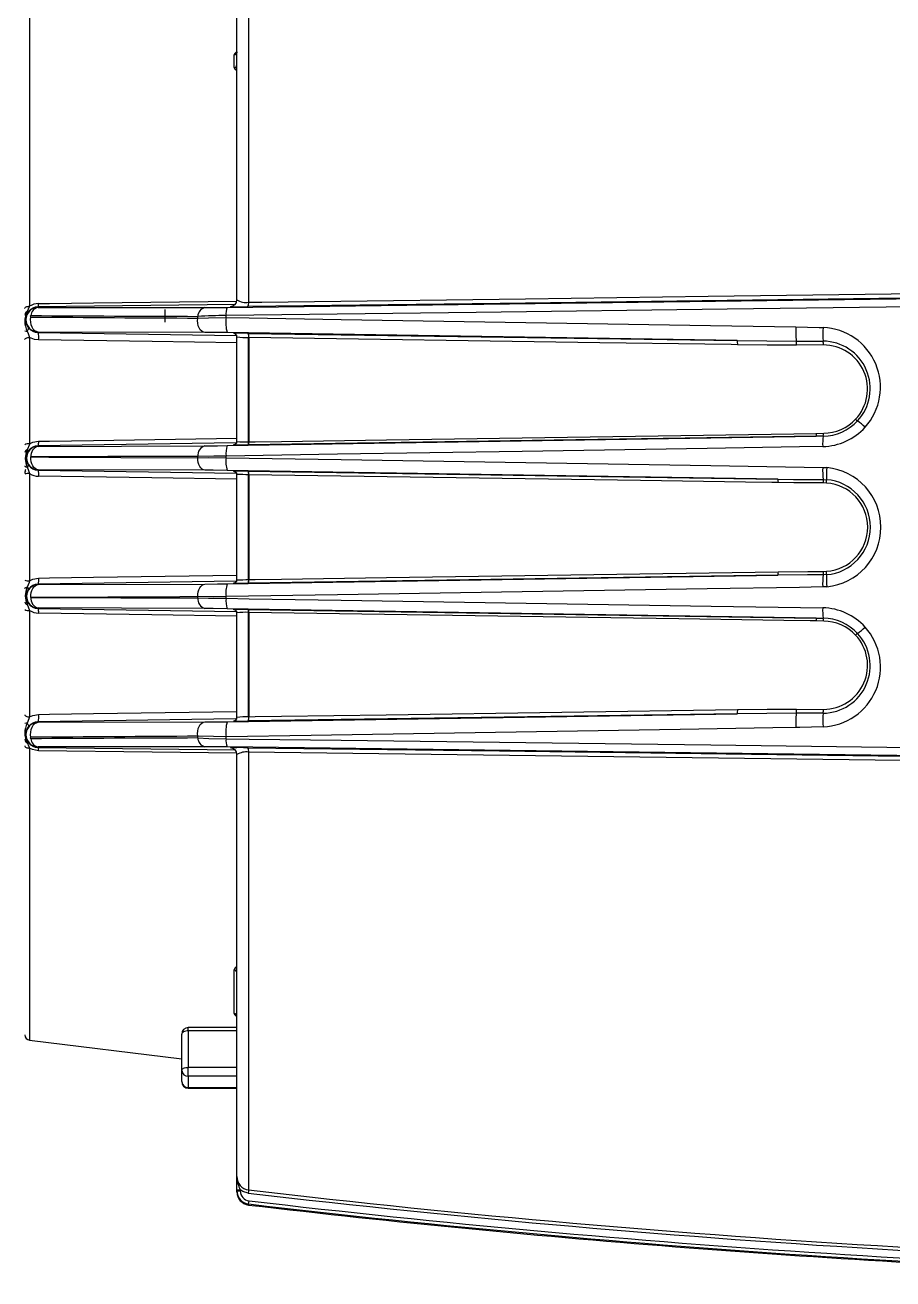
# Model space of a CAD drawing. Extents: x 6 to 134, y 1 to 99.
# Drawn here: x 9.1 to 13.03, y 41.93 to 47.6 of the extents above; entities that cross this region are included whole.
import ezdxf

# ---------------------------------------------------------------- set-up
doc = ezdxf.new("R2010")
doc.units = 0
doc.header["$MEASUREMENT"] = 0
doc.layers.add('OBJECT', color=7, linetype='CONTINUOUS')

msp = doc.modelspace()

# ---------------------------------------------------------------- linework, layer by layer
at = {"layer": 'OBJECT'}
for p, q in [((10.1102, 48.3302), (10.1102, 46.3485)), ((10.0572, 46.3591), (10.0572, 48.2702)), ((9.1191, 47.6432), (9.1191, 46.3308)), ((10.044, 47.4102), (10.044, 47.4683)), ((10.0488, 46.3386), (9.1572, 46.3278)), ((9.1573, 46.3249), (9.1572, 46.3278)), ((9.1572, 46.3278), (9.1572, 46.3278)), ((9.1572, 46.3249), (9.1573, 46.3249)), ((9.1573, 46.3249), (9.9125, 46.3244)), ((10.0276, 46.3291), (10.0276, 46.3292)), ((9.7305, 46.3161), (9.7305, 46.2586)), ((9.8802, 46.2764), (9.8802, 46.2843)), ((10.008, 46.2787), (10.008, 46.2883)), ((9.1573, 46.2134), (9.1572, 46.2117)), ((9.1572, 46.2117), (10.0556, 46.1981)), ((9.9123, 46.2116), (9.1573, 46.2134)), ((10.0425, 46.2067), (10.0425, 46.2072)), ((10.1086, 46.2074), (12.3211, 46.1745)), ((9.1191, 46.1889), (9.1191, 45.7073)), ((10.0572, 45.7182), (10.0572, 46.1922)), ((10.1101, 45.7161), (10.1101, 46.1881)), ((10.1104, 46.1882), (10.1104, 45.7161)), ((12.7113, 46.1549), (12.59, 46.1545)), ((12.6806, 45.7547), (12.7126, 45.7552)), ((10.0533, 45.712), (9.1573, 45.6982)), ((9.1573, 45.6959), (9.9123, 45.6983)), ((9.1573, 45.6959), (9.1573, 45.6982)), ((10.0425, 45.7032), (10.0425, 45.7036)), ((12.6787, 45.7416), (10.1086, 45.703)), ((12.7108, 45.7421), (12.6787, 45.7416)), ((9.8802, 45.6444), (9.8802, 45.65)), ((10.008, 45.6444), (10.008, 45.6521)), ((9.1573, 45.5902), (9.1573, 45.5882)), ((9.9123, 45.5878), (9.1573, 45.5902)), ((9.1573, 45.5882), (10.0554, 45.5745)), ((10.0425, 45.5827), (10.0425, 45.5832)), ((10.1086, 45.5833), (12.5055, 45.5474)), ((12.7084, 45.6007), (12.7271, 45.5997)), ((9.1191, 45.5725), (9.1191, 45.0875)), ((10.0572, 45.0918), (10.0572, 45.5682)), ((10.1101, 45.0928), (10.1101, 45.5672)), ((10.1104, 45.5672), (10.1104, 45.0928)), ((12.7102, 45.5456), (12.7252, 45.545)), ((12.7258, 45.5296), (12.7118, 45.5301)), ((12.7118, 45.1299), (12.7258, 45.1304)), ((10.0531, 45.0855), (9.1573, 45.0718)), ((9.1573, 45.0698), (9.9123, 45.0722)), ((9.1573, 45.0698), (9.1573, 45.0718)), ((10.0425, 45.0768), (10.0425, 45.0773)), ((12.5055, 45.1126), (10.1086, 45.0767)), ((12.7252, 45.115), (12.7102, 45.1144)), ((9.8802, 45.01), (9.8802, 45.0156)), ((10.008, 45.0079), (10.008, 45.0156)), ((12.7271, 45.0603), (12.7084, 45.0593)), ((9.1573, 44.9641), (9.1573, 44.9618)), ((9.9123, 44.9617), (9.1573, 44.9641)), ((9.1573, 44.9618), (10.0555, 44.948)), ((10.0425, 44.9564), (10.0425, 44.9568)), ((10.1086, 44.957), (12.6787, 44.9184)), ((9.1191, 44.9527), (9.1191, 44.4711)), ((10.0572, 44.4678), (10.0572, 44.9418)), ((10.1101, 44.4719), (10.1101, 44.9439)), ((10.1104, 44.9439), (10.1104, 44.4718)), ((12.6787, 44.9184), (12.7108, 44.9179)), ((12.7126, 44.9048), (12.6806, 44.9052)), ((12.59, 44.5055), (12.7113, 44.5051)), ((10.0523, 44.4618), (9.1572, 44.4483)), ((9.1573, 44.4466), (9.1572, 44.4483)), ((9.1573, 44.4466), (9.9123, 44.4484)), ((10.0425, 44.4528), (10.0425, 44.4533)), ((12.3211, 44.4855), (10.1086, 44.4526)), ((9.1573, 44.3351), (9.1572, 44.3322)), ((9.1572, 44.3322), (10.0485, 44.3214)), ((9.9125, 44.3356), (9.1573, 44.3351)), ((9.8802, 44.3757), (9.8802, 44.3836)), ((10.008, 44.3717), (10.008, 44.3813)), ((9.1191, 44.3292), (9.1191, 43.0073)), ((10.0276, 44.3307), (10.0276, 44.3309)), ((10.0572, 42.3897), (10.0572, 44.3009)), ((10.1102, 44.3115), (10.1102, 42.3298)), ((10.044, 43.1282), (10.044, 43.326)), ((9.8072, 42.8699), (9.8072, 43.0345)), ((10.0572, 43.0645), (9.8372, 43.0645)), ((9.8372, 43.0495), (9.8372, 43.0645)), ((9.8372, 43.0495), (9.8372, 42.8849)), ((10.0572, 43.0495), (9.8372, 43.0495)), ((9.1191, 43.0073), (9.8072, 42.9228)), ((9.8072, 42.8199), (9.8072, 42.8699)), ((9.8372, 42.8442), (9.8372, 42.8849)), ((9.8372, 42.8849), (10.0572, 42.8849)), ((10.0572, 42.8442), (9.8372, 42.8442)), ((9.8372, 42.8442), (9.8372, 42.7936)), ((9.8372, 42.7936), (10.0572, 42.7936)), ((9.8372, 42.7899), (9.8372, 42.7936)), ((9.8372, 42.7899), (10.0572, 42.7899)), ((10.0572, 42.3303), (10.0572, 42.3897)), ((10.0572, 42.3256), (10.0572, 42.3303)), ((10.0572, 42.3208), (10.0572, 42.3256)), ((10.0722, 42.33), (10.0722, 42.3252)), ((10.1102, 42.2659), (10.1102, 42.2612))]:
    msp.add_line(p, q, dxfattribs=at)
at = {"layer": 'OBJECT', "flags": 128}
for points in [[(10.0568, 47.4814), (10.0569, 47.4791), (10.0562, 47.4777), (10.0563, 47.4778)], [(10.0134, 46.325), (11.1748, 46.3395), (12.3388, 46.3545), (13.5077, 46.3701), (14.0722, 46.3778)], [(14.0722, 46.3802), (13.5339, 46.3728), (12.3912, 46.3575), (11.2479, 46.3428), (10.1072, 46.3286)], [(10.1102, 46.3485), (10.1698, 46.3492), (10.4082, 46.3522), (11.3631, 46.3644), (12.19, 46.3751), (13.018, 46.3861), (13.8478, 46.3973), (14.0722, 46.4004)], [(9.0972, 46.3201), (9.0976, 46.322), (9.0988, 46.3239), (9.1008, 46.3256), (9.1035, 46.3272), (9.1068, 46.3285), (9.1105, 46.3296), (9.1147, 46.3303), (9.1191, 46.3308)], [(9.1191, 46.3308), (9.1177, 46.3271), (9.1082, 46.3066)], [(9.1599, 46.342), (9.2094, 46.3426), (9.4078, 46.3451), (10.0561, 46.3532)], [(9.9125, 46.3244), (9.9677, 46.3246), (10.0134, 46.325)], [(14.0722, 46.3404), (13.9533, 46.3388), (13.1142, 46.3275), (12.2758, 46.3164), (11.1406, 46.302), (10.008, 46.2883)], [(9.1573, 46.2134), (9.1494, 46.2151), (9.142, 46.2195), (9.1354, 46.2263), (9.1301, 46.2352), (9.1262, 46.2458), (9.124, 46.2574), (9.1237, 46.2695), (9.1251, 46.2813)], [(9.9123, 46.2116), (9.9048, 46.2132), (9.8978, 46.2173), (9.8914, 46.2237), (9.8862, 46.2321), (9.8823, 46.2421), (9.8799, 46.2532), (9.8792, 46.2648), (9.8802, 46.2764)], [(9.8802, 46.2764), (9.929, 46.2781), (10.008, 46.2787)], [(10.008, 46.2787), (10.1121, 46.277), (10.5289, 46.2703), (11.364, 46.2568), (12.2006, 46.243), (12.5869, 46.2366)], [(9.1082, 46.2176), (9.11, 46.22), (9.1115, 46.2223), (9.1127, 46.2244), (9.1136, 46.2265), (9.1141, 46.2283), (9.1143, 46.23), (9.1141, 46.2314), (9.1135, 46.2325)], [(9.1082, 46.2176), (9.1124, 46.2062), (9.1191, 46.1889)], [(10.0133, 46.2106), (9.9509, 46.2114), (9.9123, 46.2116)], [(12.3211, 46.1745), (11.1661, 46.1928), (10.0133, 46.2106)], [(10.0445, 46.2065), (10.0434, 46.2066), (10.0425, 46.2067)], [(12.5869, 46.2366), (12.6918, 46.2343), (12.7097, 46.2338)], [(9.0972, 46.1797), (9.0976, 46.1814), (9.0988, 46.183), (9.1008, 46.1845), (9.1035, 46.1858), (9.1068, 46.187), (9.1105, 46.1879), (9.1147, 46.1885), (9.1191, 46.1889)], [(9.1599, 46.1777), (9.1414, 46.18), (9.1191, 46.1889)], [(10.0572, 46.1647), (9.6742, 46.1702), (9.1599, 46.1777)], [(12.3229, 46.1559), (12.2933, 46.1563), (12.1746, 46.158), (11.6998, 46.165), (10.1104, 46.1882)], [(12.3211, 46.1745), (12.4547, 46.173), (12.5885, 46.1725)], [(12.59, 46.1545), (12.4564, 46.1545), (12.3229, 46.1559)], [(12.5885, 46.1725), (12.6926, 46.1722), (12.7101, 46.1722)], [(10.1104, 45.7161), (10.1401, 45.7165), (10.2589, 45.7183), (10.7343, 45.7255), (12.6806, 45.7547)], [(9.1191, 45.7073), (9.1182, 45.7048), (9.1082, 45.6797)], [(9.1191, 45.7073), (9.1339, 45.7144), (9.1599, 45.7191)], [(9.1599, 45.7191), (9.2095, 45.7198), (9.408, 45.7229), (10.0572, 45.7329)], [(9.9123, 45.6983), (9.9697, 45.6988), (10.0133, 45.6993)], [(12.7084, 45.6953), (12.6037, 45.6935), (12.1847, 45.6867), (11.3476, 45.6732), (10.5116, 45.66), (10.008, 45.6521)], [(10.0133, 45.6993), (11.3439, 45.7201), (12.6787, 45.7416)], [(10.0425, 45.7036), (10.0442, 45.7038), (10.0444, 45.7038)], [(9.8802, 45.65), (9.7988, 45.6498), (9.4731, 45.6492), (9.1252, 45.6486)], [(9.1573, 45.5902), (9.1506, 45.5916), (9.1441, 45.5951), (9.1383, 45.6006), (9.1333, 45.6079), (9.1293, 45.6167), (9.1266, 45.6265), (9.1252, 45.6371), (9.1252, 45.6478)], [(9.1252, 45.6478), (9.2065, 45.6474), (9.5319, 45.6459), (9.8802, 45.6444)], [(10.008, 45.6521), (9.9529, 45.6513), (9.8802, 45.65)], [(9.8802, 45.6444), (9.9275, 45.6447), (10.008, 45.6444)], [(9.9123, 45.5878), (9.9057, 45.5891), (9.8993, 45.5925), (9.8935, 45.5979), (9.8886, 45.6051), (9.8846, 45.6137), (9.8818, 45.6233), (9.8803, 45.6337), (9.8802, 45.6444)], [(10.008, 45.6444), (10.1122, 45.6427), (10.5294, 45.6361), (11.3651, 45.6227), (12.2021, 45.6091), (12.7084, 45.6007)], [(9.0972, 45.6081), (9.0974, 45.6072), (9.0979, 45.6062), (9.0988, 45.6053), (9.1001, 45.6044), (9.1017, 45.6036), (9.1036, 45.6029), (9.1058, 45.6022), (9.1082, 45.6016)], [(9.0987, 45.5812), (9.0987, 45.5813), (9.1014, 45.5848)], [(9.1082, 45.6016), (9.1124, 45.5904), (9.1191, 45.5725)], [(10.0133, 45.5868), (9.9497, 45.5875), (9.9123, 45.5878)], [(12.5055, 45.5474), (11.2583, 45.5674), (10.0133, 45.5868)], [(10.0444, 45.5825), (10.0431, 45.5826), (10.0425, 45.5827)], [(10.0449, 45.5825), (10.0443, 45.5826), (10.0446, 45.5825), (10.0452, 45.5824), (10.0462, 45.5822), (10.0486, 45.5813), (10.0516, 45.5794), (10.0523, 45.5787)], [(10.0572, 45.5473), (9.6727, 45.5531), (9.1599, 45.5608)], [(12.5073, 45.5315), (12.4776, 45.532), (12.3588, 45.5337), (11.8835, 45.5408), (10.1104, 45.5672)], [(12.5055, 45.5474), (12.5764, 45.5465), (12.7102, 45.5456)], [(12.7118, 45.5301), (12.5781, 45.5307), (12.5073, 45.5315)], [(10.1104, 45.0928), (10.1401, 45.0933), (10.2589, 45.095), (10.7341, 45.1021), (12.5073, 45.1285)], [(12.5073, 45.1285), (12.6409, 45.1298), (12.7118, 45.1299)], [(9.1191, 45.0875), (9.1163, 45.0797), (9.1082, 45.0584)], [(9.1191, 45.0875), (9.1333, 45.0943), (9.1599, 45.0992)], [(9.1252, 45.0122), (9.1252, 45.0229), (9.1266, 45.0335), (9.1293, 45.0433), (9.1333, 45.0521), (9.1383, 45.0594), (9.1441, 45.0649), (9.1506, 45.0684), (9.1573, 45.0698)], [(9.1599, 45.0992), (9.2095, 45.1), (9.4079, 45.1029), (10.0572, 45.1127)], [(9.8802, 45.0156), (9.8803, 45.0263), (9.8818, 45.0367), (9.8846, 45.0463), (9.8886, 45.0549), (9.8935, 45.0621), (9.8993, 45.0675), (9.9057, 45.0709), (9.9123, 45.0722)], [(9.9123, 45.0722), (9.97, 45.0727), (10.0133, 45.0732)], [(10.0133, 45.0732), (11.2575, 45.0926), (12.5055, 45.1126)], [(10.0425, 45.0773), (10.0441, 45.0775), (10.0444, 45.0775)], [(12.7102, 45.1144), (12.6393, 45.1141), (12.5055, 45.1126)], [(9.0972, 45.0519), (9.0974, 45.0528), (9.0979, 45.0538), (9.0988, 45.0547), (9.1001, 45.0556), (9.1017, 45.0564), (9.1036, 45.0571), (9.1058, 45.0578), (9.1082, 45.0584)], [(9.8802, 45.0156), (9.7988, 45.0153), (9.4732, 45.0138), (9.1252, 45.0122)], [(10.008, 45.0156), (9.9533, 45.0153), (9.8802, 45.0156)], [(12.7084, 45.0593), (12.6037, 45.0576), (12.1849, 45.0506), (11.3479, 45.037), (10.5122, 45.0236), (10.008, 45.0156)], [(9.1082, 44.9803), (9.1124, 44.9699), (9.1191, 44.9527)], [(9.1252, 45.0114), (9.2066, 45.0113), (9.5321, 45.0107), (9.8802, 45.01)], [(9.8802, 45.01), (9.9279, 45.0091), (10.008, 45.0079)], [(10.0133, 44.9607), (9.95, 44.9614), (9.9123, 44.9617)], [(10.008, 45.0079), (10.1123, 45.0062), (10.5296, 44.9997), (11.3656, 44.9865), (12.2028, 44.973), (12.7084, 44.9647)], [(12.6787, 44.9184), (11.3449, 44.9398), (10.0133, 44.9607)], [(10.0444, 44.9562), (10.0431, 44.9563), (10.0425, 44.9564)], [(10.0572, 44.9271), (9.6723, 44.933), (9.1599, 44.9409)], [(12.6806, 44.9052), (12.6509, 44.9057), (12.532, 44.9075), (12.0567, 44.9146), (10.1104, 44.9439)], [(10.1104, 44.4718), (10.14, 44.4723), (10.2587, 44.474), (10.7333, 44.4809), (12.3229, 44.5041)], [(12.3229, 44.5041), (12.4565, 44.5055), (12.59, 44.5055)], [(9.0972, 44.4803), (9.0976, 44.4786), (9.0988, 44.477), (9.1008, 44.4755), (9.1035, 44.4742), (9.1068, 44.473), (9.1105, 44.4721), (9.1147, 44.4715), (9.1191, 44.4711)], [(9.1191, 44.4711), (9.1155, 44.4618), (9.1082, 44.4424)], [(9.1191, 44.4711), (9.133, 44.4775), (9.1599, 44.4823)], [(9.1251, 44.3787), (9.1237, 44.3905), (9.124, 44.4026), (9.1262, 44.4142), (9.1301, 44.4248), (9.1354, 44.4337), (9.142, 44.4405), (9.1494, 44.4449), (9.1573, 44.4466)], [(9.1599, 44.4823), (9.2094, 44.4831), (9.4075, 44.4859), (10.0572, 44.4953)], [(9.8802, 44.3836), (9.8792, 44.3952), (9.8799, 44.4068), (9.8823, 44.4179), (9.8862, 44.4279), (9.8914, 44.4363), (9.8978, 44.4427), (9.9048, 44.4468), (9.9123, 44.4484)], [(9.9123, 44.4484), (9.9684, 44.4488), (10.0133, 44.4494)], [(10.0133, 44.4494), (11.1654, 44.4671), (12.3211, 44.4855)], [(10.0425, 44.4533), (10.0442, 44.4535), (10.0444, 44.4535)], [(12.5885, 44.4875), (12.4548, 44.487), (12.3211, 44.4855)], [(12.7101, 44.4878), (12.606, 44.4875), (12.5885, 44.4875)], [(9.1082, 44.4424), (9.11, 44.44), (9.1115, 44.4377), (9.1127, 44.4356), (9.1136, 44.4335), (9.1141, 44.4317), (9.1143, 44.43), (9.1141, 44.4286), (9.1135, 44.4275)], [(12.5869, 44.4234), (12.4822, 44.4217), (12.0636, 44.4147), (11.2273, 44.401), (10.3925, 44.3875), (10.008, 44.3813)], [(12.7097, 44.4262), (12.605, 44.4237), (12.5869, 44.4234)], [(9.0972, 44.3399), (9.0976, 44.338), (9.0988, 44.3361), (9.1008, 44.3344), (9.1035, 44.3328), (9.1068, 44.3315), (9.1105, 44.3304), (9.1147, 44.3297), (9.1191, 44.3292)], [(9.1082, 44.3534), (9.1125, 44.3444), (9.1191, 44.3292)], [(10.008, 44.3813), (9.9512, 44.3816), (9.8802, 44.3836)], [(9.8802, 44.3757), (9.9301, 44.3736), (10.008, 44.3717)], [(10.0134, 44.335), (9.9519, 44.3355), (9.9125, 44.3356)], [(10.008, 44.3717), (10.1122, 44.3705), (10.5295, 44.3655), (11.3653, 44.3552), (12.2025, 44.3445), (13.3396, 44.3295), (14.478, 44.3139)], [(14.6779, 44.2739), (13.5105, 44.2899), (12.3444, 44.3054), (11.1775, 44.3205), (10.0134, 44.335)], [(9.1598, 44.318), (9.1327, 44.3229), (9.1191, 44.3292)], [(10.0561, 44.3068), (9.6733, 44.3115), (9.1598, 44.318)], [(10.1072, 44.3314), (11.2452, 44.3172), (12.3859, 44.3025), (13.5312, 44.2873), (14.6778, 44.2715)], [(14.6782, 44.2512), (14.6182, 44.252), (14.3783, 44.2554), (13.4191, 44.2685), (12.5907, 44.2796), (11.7632, 44.2904), (10.936, 44.3011), (10.1102, 44.3115)], [(9.8372, 43.0495), (9.8313, 43.0492), (9.8257, 43.0483), (9.8205, 43.0469), (9.816, 43.0451), (9.8122, 43.0428), (9.8095, 43.0402), (9.8078, 43.0374), (9.8072, 43.0345)], [(9.8072, 42.8699), (9.8078, 42.8728), (9.8095, 42.8756), (9.8122, 42.8782), (9.816, 42.8805), (9.8205, 42.8824), (9.8257, 42.8837), (9.8313, 42.8846), (9.8372, 42.8849)], [(10.1085, 42.3154), (10.0844, 42.3224), (10.0722, 42.33)]]:
    msp.add_lwpolyline(points, dxfattribs=at)
at = {"layer": 'OBJECT'}
for centre, radius, start, end in [((10.0433, 47.4822), 0.0139, 272.9333, 356.6096), ((10.061, 47.4641), 0.0175, 103.9142, 166.3184), ((10.0435, 47.424), 0.0137, 272.1349, 355.8319), ((10.0577, 47.4128), 0.0139, 190.6207, 267.971), ((9.1582, 46.2691), 0.0557, 91.013, 269.0519), ((9.1581, 46.2698), 0.058, 90.8233, 140.4556), ((9.1611, 46.2584), 0.0837, 90.8454, 120.1054), ((9.1655, 46.2853), 0.0404, 101.7692, 176.2486), ((9.129, 46.3404), 0.0309, 335.8922, 2.9623), ((9.9219, 46.2837), 0.0417, 103.0269, 179.1919), ((10.0831, 46.2959), 0.0755, 157.312, 185.816), ((10.027, 46.3594), 0.0302, 271.1459, 0.2726), ((10.0272, 46.3591), 0.03, 270.8177, 359.9959), ((10.0728, 47.1559), 0.8281, 266.8699, 272.3758), ((10.0967, 46.4186), 0.0714, 236.4334, 280.9239), ((10.0699, 46.3445), 0.0405, 336.8816, 5.6585), ((9.191, 46.2621), 0.094, 151.76, 208.24), ((9.1161, 46.2894), 0.0189, 114.6926, 177.0678), ((9.1575, 46.2698), 0.0576, 140.0476, 220.242), ((9.1106, 46.3113), 0.00532, 242.8131, 300.6047), ((9.1252, 46.2846), 0.0033, 91.3548, 269.2438), ((11.1759, 395.9765), 349.6946, 269.663983, 269.787702), ((12.9746, 580.3614), 534.094, 269.587038, 269.668039), ((10.0641, 42.3795), 3.9092, 90.8233, 92.697), ((10.1591, 46.2562), 0.1527, 171.5366, 197.3556), ((9.1064, 46.263), 0.0454, 258.3143, 272.2371), ((9.1581, 46.2697), 0.058, 219.8303, 269.1937), ((9.0882, 46.1893), 0.0726, 350.7973, 17.9764), ((10.079, 45.0674), 1.1403, 88.5151, 91.837), ((10.0422, 46.1922), 0.015, 0.0038, 89.0055), ((10.0422, 46.1917), 0.015, 47.6902, 89.0031), ((10.0432, 46.1945), 0.0121, 42.479, 84.3418), ((10.0733, 46.1944), 0.0376, 350.5277, 20.2764), ((10.0673, 46.1945), 0.0433, 351.6111, 17.4026), ((12.9661, 46.214), 0.3799, 176.5837, 186.2712), ((13.1439, 46.2059), 0.4351, 176.3258, 184.4451), ((12.6993, 45.9636), 0.2704, 317.9958, 87.7977), ((10.0422, 46.1917), 0.015, 359.9992, 47.6942), ((10.1058, 46.48), 0.2919, 260.4102, 270.836), ((10.1083, 46.2391), 0.051, 271.9447, 272.2841), ((12.2865, 46.1617), 0.0369, 350.8094, 20.3053), ((12.5331, 46.1587), 0.057, 355.7308, 13.9662), ((12.7082, 45.9571), 0.215, 317.1819, 89.4835), ((12.6458, 46.1589), 0.0657, 356.4735, 11.6374), ((12.7115, 45.9553), 0.1996, 316.8963, 90.0583), ((12.7078, 45.9578), 0.2157, 270.7905, 317.1161), ((12.7101, 45.957), 0.2019, 270.7185, 316.82), ((13.1676, 46.1489), 0.453, 226.7615, 228.2434), ((12.6907, 45.5637), 0.3031, 46.2726, 54.6887), ((12.6554, 45.7516), 0.0254, 336.9883, 7.2271), ((12.7036, 45.9599), 0.2647, 271.0462, 317.9698), ((12.6853, 45.7522), 0.0274, 338.3017, 6.1808), ((9.1143, 45.6719), 0.0358, 82.2152, 118.5923), ((9.1582, 45.643), 0.0529, 90.9944, 269.0057), ((9.1581, 45.6433), 0.055, 90.8268, 143.0966), ((9.1696, 45.653), 0.0446, 105.9954, 185.6548), ((9.1155, 45.7141), 0.0447, 339.262, 6.4614), ((9.925, 45.6551), 0.0451, 106.3205, 186.4315), ((10.1135, 45.6642), 0.1062, 160.6879, 186.5212), ((10.0422, 45.7182), 0.015, 270.9956, 359.9956), ((10.0422, 45.7186), 0.015, 270.9986, 325.7257), ((10.0774, 46.5097), 0.8073, 267.5168, 272.2099), ((10.0426, 45.7178), 0.014, 277.3817, 327.7283), ((10.0422, 45.7186), 0.015, 325.7251, 0.001), ((10.0934, 45.9669), 0.2513, 261.7141, 273.8026), ((10.0853, 45.7129), 0.0253, 336.96, 7.2156), ((10.0811, 45.7128), 0.0291, 340.3207, 6.451), ((10.1085, 45.8181), 0.102, 270.8615, 271.031), ((12.9123, 45.7084), 0.2043, 170.508, 183.6883), ((9.1113, 45.6657), 0.0144, 102.7899, 170.4328), ((9.1886, 45.6407), 0.0894, 154.1074, 205.8926), ((9.1578, 45.6432), 0.0547, 142.8666, 217.2312), ((9.122, 45.6969), 0.0221, 231.1291, 248.9886), ((9.1252, 45.6482), 0.000367, 90.8734, 269.1323), ((10.1402, 45.6275), 0.1333, 172.7058, 197.7829), ((9.1005, 45.6134), 0.0141, 303.0731, 346.3753), ((9.1581, 45.6432), 0.055, 216.9998, 269.1787), ((9.0987, 45.5688), 0.0618, 352.5333, 18.3307), ((10.0781, 44.4388), 1.145, 88.4759, 91.7843), ((10.0422, 45.5682), 0.015, 0.0044, 89.0044), ((10.0422, 45.5677), 0.015, 47.347, 89.0017), ((10.0783, 45.5718), 0.0324, 351.8702, 20.9683), ((10.0731, 45.5719), 0.0373, 352.781, 17.9381), ((13.0491, 45.584), 0.3411, 177.1852, 186.4626), ((13.0466, 45.5611), 0.3218, 173.1122, 182.8766), ((12.7002, 45.33), 0.2711, 275.698, 84.302), ((9.1142, 45.5203), 0.0524, 84.5636, 108.8989), ((9.1611, 45.6413), 0.0806, 238.6388, 269.1603), ((10.0422, 45.5677), 0.015, 0.0008, 47.3486), ((9.9415, 38.2298), 7.3393, 88.68353, 89.09647), ((10.1082, 45.7704), 0.2033, 270.5419, 270.627), ((12.4758, 45.536), 0.0318, 351.9683, 21.0934), ((12.665, 45.533), 0.0469, 356.414, 15.4711), ((12.7087, 45.33), 0.2156, 274.3787, 85.6213), ((12.68, 45.5356), 0.0461, 352.5287, 11.6871), ((12.7121, 45.33), 0.2001, 273.9259, 86.0741), ((12.4758, 45.124), 0.0318, 338.9067, 8.0315), ((12.665, 45.127), 0.0469, 344.529, 3.5859), ((12.68, 45.1244), 0.0461, 348.3129, 7.4713), ((9.1142, 45.1397), 0.0524, 251.1008, 275.437), ((9.1582, 45.017), 0.0529, 90.9943, 269.0056), ((9.1581, 45.0168), 0.055, 90.8219, 142.9996), ((9.0987, 45.0912), 0.0618, 341.6694, 7.4666), ((10.1402, 45.0325), 0.1333, 162.2171, 187.2942), ((10.0422, 45.0918), 0.015, 270.9951, 359.9959), ((10.0422, 45.0923), 0.015, 270.9983, 325.6265), ((10.0774, 45.8974), 0.8213, 267.5633, 272.1764), ((10.0426, 45.0914), 0.014, 277.3213, 327.6493), ((10.0422, 45.0922), 0.015, 325.6304, 359.9977), ((9.9422, 52.3922), 7.3013, 270.90246, 271.31754), ((10.0783, 45.0882), 0.0324, 339.0317, 8.1298), ((10.0731, 45.0881), 0.0373, 342.0619, 7.219), ((10.1082, 44.8896), 0.2033, 89.373, 89.4581), ((13.0491, 45.076), 0.3411, 173.5374, 182.8148), ((13.0466, 45.0989), 0.3218, 177.1234, 186.8878), ((9.1891, 45.0193), 0.0898, 154.2461, 205.7539), ((9.1578, 45.0168), 0.0548, 142.7772, 217.125), ((9.1005, 45.0466), 0.0141, 13.6247, 56.9269), ((9.1113, 44.9943), 0.0144, 189.5675, 257.2097), ((9.1143, 44.9881), 0.0358, 241.4072, 277.7847), ((9.122, 44.9631), 0.0221, 111.0089, 128.8734), ((9.1581, 45.0167), 0.055, 216.9026, 269.1741), ((9.1252, 45.0118), 0.000367, 90.904, 269.0903), ((9.1696, 45.007), 0.0446, 174.3453, 254.0045), ((9.1155, 44.9459), 0.0447, 353.5387, 20.7379), ((9.925, 45.0049), 0.0451, 173.5686, 253.6793), ((10.1135, 44.9958), 0.1062, 173.4787, 199.3122), ((10.0782, 43.8167), 1.1407, 88.4762, 91.7972), ((10.0422, 44.9418), 0.015, 0.0042, 89.0046), ((10.0422, 44.9414), 0.015, 47.2209, 89.0009), ((10.0432, 44.9439), 0.0123, 42.681, 84.7611), ((10.0853, 44.9471), 0.0253, 352.7842, 23.0402), ((10.0811, 44.9472), 0.0291, 353.5492, 19.6792), ((12.9123, 44.9516), 0.2043, 176.3117, 189.4919), ((12.7037, 44.7004), 0.2644, 42.0002, 88.9838), ((9.1611, 45.0215), 0.0806, 238.6268, 269.1341), ((10.0422, 44.9414), 0.015, 0.0007, 47.2216), ((10.0936, 44.688), 0.2565, 86.3193, 98.1642), ((10.1083, 44.8258), 0.1182, 88.9736, 89.12), ((12.6554, 44.9084), 0.0254, 352.773, 23.0116), ((12.7078, 44.7021), 0.2158, 42.8908, 89.2027), ((12.6853, 44.9078), 0.0274, 353.8188, 21.6987), ((12.7101, 44.703), 0.2019, 43.1773, 89.2843), ((12.6996, 44.6962), 0.2702, 272.1323, 42.0742), ((12.7082, 44.7028), 0.215, 270.5121, 42.8226), ((13.1678, 44.5108), 0.4533, 131.757, 133.2379), ((12.6907, 45.0963), 0.3031, 305.3113, 313.7273), ((12.7116, 44.7047), 0.1996, 269.9368, 43.1085), ((12.2865, 44.4983), 0.0369, 339.6948, 9.1905), ((12.5331, 44.5013), 0.057, 346.0337, 4.2693), ((12.6458, 44.5011), 0.0657, 348.3625, 3.5265), ((9.1582, 44.3908), 0.0557, 90.9482, 269.0356), ((9.1581, 44.3903), 0.058, 90.8072, 140.1688), ((9.0882, 44.4707), 0.0726, 342.0235, 9.2028), ((10.1591, 44.4038), 0.1527, 162.6444, 188.4634), ((10.0422, 44.4683), 0.015, 270.9953, 359.9958), ((10.0422, 44.4678), 0.015, 270.9953, 359.9958), ((10.0779, 45.2397), 0.7877, 267.4189, 272.2291), ((10.0426, 44.4674), 0.0141, 277.5493, 327.6625), ((10.0463, 44.4669), 0.0107, 319.5613, 7.3996), ((10.1048, 44.1934), 0.2785, 88.9118, 99.8419), ((10.0673, 44.4655), 0.0433, 342.5974, 8.3889), ((10.0733, 44.4656), 0.0376, 339.7237, 9.4723), ((10.1083, 44.4202), 0.0517, 87.712, 88.047), ((12.9661, 44.446), 0.3799, 173.7288, 183.4163), ((13.1439, 44.4541), 0.4351, 175.5549, 183.6742), ((9.1064, 44.397), 0.0454, 87.7617, 101.6861), ((9.1945, 44.3979), 0.0971, 152.7425, 207.2575), ((9.1575, 44.3902), 0.0576, 139.7578, 219.9525), ((9.1161, 44.3706), 0.0189, 182.9323, 245.3076), ((9.1106, 44.3487), 0.00532, 59.3926, 117.187), ((9.158, 44.3902), 0.058, 219.5431, 269.174), ((9.1252, 44.3754), 0.0033, 90.8679, 265.9908), ((11.041, -277.1317), 321.5094, 90.206873, 90.341464), ((9.1654, 44.3749), 0.0406, 183.9669, 258.3488), ((13.2544, -532.7286), 577.122, 90.3349858, 90.409948), ((9.1339, 44.3206), 0.026, 354.2991, 26.5057), ((9.9219, 44.3763), 0.0417, 180.8082, 256.9732), ((10.0831, 44.3641), 0.0755, 174.1839, 202.688), ((10.0763, 42.9766), 1.3552, 88.6954, 92.0589), ((10.0272, 44.3009), 0.03, 0.0042, 89.1824), ((10.027, 44.3006), 0.0302, 359.704, 88.8776), ((10.0988, 44.2309), 0.0814, 81.9287, 120.7138), ((10.0699, 44.3155), 0.0405, 354.3414, 23.1185), ((10.059, 43.3237), 0.0151, 96.7434, 171.195), ((10.0438, 43.3126), 0.0135, 5.2574, 88.9135), ((10.0431, 43.1141), 0.0141, 2.5848, 86.1944), ((10.06, 43.1329), 0.0167, 196.4796, 259.6851), ((10.0512, 43.1158), 0.0058, 348.8542, 39.1745), ((9.1222, 43.0321), 0.025, 180, 263), ((9.8372, 43.0345), 0.03, 90, 180), ((9.8352, 42.8722), 0.0281, 184.7359, 274.0588), ((9.8372, 42.8199), 0.03, 180, 270), ((9.8354, 42.8219), 0.0283, 184.0831, 273.5705), ((10.1174, 42.3896), 0.0602, 179.8695, 263.149), ((10.2222, 42.3993), 0.1653, 183.3048, 204.7941), ((10.0684, 42.473), 0.1431, 265.4987, 271.4938), ((10.1172, 42.3256), 0.0601, 179.9485, 263.2755), ((10.0684, 42.4683), 0.1431, 265.4997, 271.494), ((10.1172, 42.3208), 0.06, 180, 263.3268), ((10.1172, 42.3252), 0.0451, 179.9047, 263.2558), ((17.8081, 41.4155), 7.752, 173.22652, 173.33423), ((15.9891, 92.4593), 50.4876, 263.31128, 270.00922), ((15.9888, 92.4555), 50.4692, 263.3111, 270.00953), ((2.5345, 43.1653), 7.6289, 353.22999, 353.33951), ((15.9904, 92.4398), 50.5172, 263.31566, 269.26271), ((15.9972, 92.578), 50.66, 263.32684, 267.85875), ((15.9903, 92.4392), 50.5021, 263.31568, 269.2737)]:
    msp.add_arc(centre, radius, start, end, dxfattribs=at)
msp.add_ellipse((9.1122, 45.5746), major_axis=(0, 0.025), ratio=0.6, start_param=0.851159, end_param=1.570796, dxfattribs=at)

doc.saveas('drawing.dxf')
